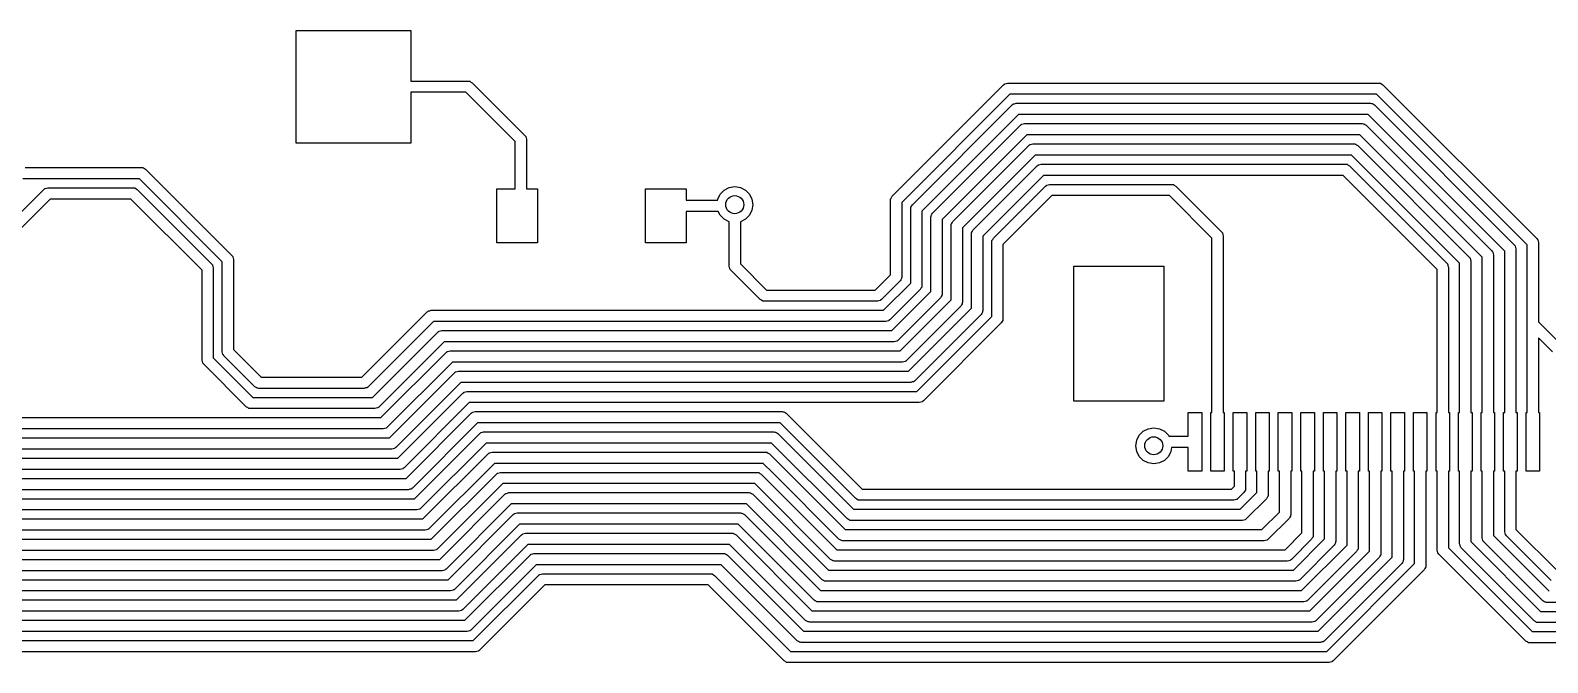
# Model space of a CAD drawing. Extents: x -27 to 355, y -108 to 35.
# Drawn here: x 253.46 to 287.14, y -67.9 to -53.87 of the extents above; entities that cross this region are included whole.
import ezdxf

# ---------------------------------------------------------------- set-up
doc = ezdxf.new("R2010")
doc.units = 0
doc.layers.add('BLACK', color=7, linetype='CONTINUOUS')

msp = doc.modelspace()

# ---------------------------------------------------------------- linework, layer by layer
at = {"layer": 'BLACK', "linetype": 'CONTINUOUS'}
for p, q in [((259.361, -56.3683), (259.361, -53.8683)), ((259.361, -53.8683), (261.911, -53.8683)), ((261.911, -53.8683), (261.911, -54.9933)), ((261.911, -54.9933), (263.183, -54.9933)), ((263.183, -54.9933), (263.205, -54.9965)), ((263.205, -54.9965), (263.209, -54.9962)), ((263.209, -54.9962), (263.212, -54.9975)), ((263.212, -54.9975), (263.218, -54.9984)), ((263.218, -54.9984), (263.244, -55.0151)), ((263.244, -55.0151), (263.271, -55.0299)), ((263.271, -55.0299), (264.438, -56.1974)), ((272.591, -57.5501), (275.067, -55.0739)), ((275.067, -55.0739), (275.085, -55.0605)), ((275.085, -55.0605), (275.088, -55.0571)), ((275.088, -55.0571), (275.091, -55.0563)), ((275.091, -55.0563), (275.096, -55.0524)), ((275.096, -55.0524), (275.126, -55.0459)), ((275.126, -55.0459), (275.156, -55.0372)), ((275.156, -55.0372), (283.398, -55.0372)), ((283.398, -55.0372), (283.42, -55.0404)), ((283.42, -55.0404), (283.425, -55.0401)), ((283.425, -55.0401), (283.427, -55.0415)), ((283.427, -55.0415), (283.433, -55.0424)), ((283.433, -55.0424), (283.459, -55.0591)), ((283.459, -55.0591), (283.486, -55.0739)), ((283.486, -55.0739), (286.902, -58.4899)), ((263.131, -55.2433), (261.911, -55.2433)), ((261.911, -55.2433), (261.911, -56.3683)), ((264.225, -56.3376), (263.131, -55.2433)), ((275.207, -55.2872), (272.804, -57.6903)), ((273.041, -57.7363), (275.253, -55.5234)), ((283.346, -55.2872), (275.207, -55.2872)), ((275.253, -55.5234), (275.271, -55.5101)), ((275.271, -55.5101), (275.274, -55.5066)), ((275.274, -55.5066), (275.277, -55.5058)), ((275.277, -55.5058), (275.282, -55.5019)), ((275.282, -55.5019), (275.312, -55.4954)), ((275.312, -55.4954), (275.342, -55.4868)), ((275.342, -55.4868), (283.212, -55.4868)), ((283.212, -55.4868), (283.234, -55.49)), ((283.234, -55.49), (283.238, -55.4896)), ((283.238, -55.4896), (283.241, -55.491)), ((283.241, -55.491), (283.247, -55.4919)), ((283.247, -55.4919), (283.273, -55.5086)), ((283.273, -55.5086), (283.3, -55.5234)), ((283.3, -55.5234), (286.402, -58.6256)), ((286.689, -58.63), (283.346, -55.2872)), ((275.394, -55.7368), (273.254, -57.8765)), ((283.16, -55.7368), (275.394, -55.7368)), ((286.189, -58.7658), (283.16, -55.7368)), ((264.438, -56.1974), (264.452, -56.2152)), ((264.452, -56.2152), (264.455, -56.2183)), ((264.455, -56.2183), (264.456, -56.221)), ((264.456, -56.221), (264.46, -56.2262)), ((264.46, -56.2262), (264.466, -56.2563)), ((273.49, -57.9225), (275.44, -55.9729)), ((275.58, -56.1863), (273.703, -58.0627)), ((275.44, -55.9729), (275.458, -55.9596)), ((275.458, -55.9596), (275.461, -55.9561)), ((275.461, -55.9561), (275.463, -55.9553)), ((275.463, -55.9553), (275.468, -55.9514)), ((275.468, -55.9514), (275.499, -55.9449)), ((275.499, -55.9449), (275.528, -55.9363)), ((275.528, -55.9363), (283.025, -55.9363)), ((282.974, -56.1863), (275.58, -56.1863)), ((285.689, -58.9015), (282.974, -56.1863)), ((283.025, -55.9363), (283.048, -55.9395)), ((283.048, -55.9395), (283.052, -55.9391)), ((283.052, -55.9391), (283.055, -55.9405)), ((283.055, -55.9405), (283.061, -55.9414)), ((283.061, -55.9414), (283.087, -55.9581)), ((283.087, -55.9581), (283.114, -55.9729)), ((283.114, -55.9729), (285.902, -58.7613)), ((261.911, -56.3683), (259.361, -56.3683)), ((264.225, -57.3858), (264.225, -56.3376)), ((264.466, -56.2563), (264.475, -56.2858)), ((264.475, -56.2858), (264.475, -57.3858)), ((273.94, -58.1087), (275.626, -56.4224)), ((275.626, -56.4224), (275.644, -56.4091)), ((275.644, -56.4091), (275.647, -56.4056)), ((275.647, -56.4056), (275.649, -56.4048)), ((275.649, -56.4048), (275.655, -56.4009)), ((275.655, -56.4009), (275.685, -56.3945)), ((275.685, -56.3945), (275.714, -56.3858)), ((275.714, -56.3858), (282.839, -56.3858)), ((282.839, -56.3858), (282.861, -56.389)), ((282.861, -56.389), (282.866, -56.3887)), ((282.866, -56.3887), (282.868, -56.39)), ((282.868, -56.39), (282.875, -56.3909)), ((282.875, -56.3909), (282.901, -56.4076)), ((282.901, -56.4076), (282.928, -56.4224)), ((282.928, -56.4224), (285.402, -58.897)), ((253.352, -56.9108), (255.936, -56.9108)), ((255.936, -56.9108), (255.958, -56.914)), ((255.958, -56.914), (255.962, -56.9137)), ((255.962, -56.9137), (255.965, -56.915)), ((275.766, -56.6358), (274.153, -58.2489)), ((274.389, -58.2949), (275.812, -56.8719)), ((282.788, -56.6358), (275.766, -56.6358)), ((275.812, -56.8719), (275.83, -56.8586)), ((275.83, -56.8586), (275.833, -56.8551)), ((275.833, -56.8551), (275.836, -56.8543)), ((275.836, -56.8543), (275.841, -56.8505)), ((275.841, -56.8505), (275.871, -56.844)), ((275.871, -56.844), (275.9, -56.8353)), ((275.9, -56.8353), (282.653, -56.8353)), ((282.653, -56.8353), (282.675, -56.8385)), ((282.675, -56.8385), (282.68, -56.8382)), ((282.68, -56.8382), (282.682, -56.8395)), ((282.682, -56.8395), (282.689, -56.8405)), ((282.689, -56.8405), (282.714, -56.8572)), ((282.714, -56.8572), (282.741, -56.8719)), ((282.741, -56.8719), (284.902, -59.0327)), ((285.189, -59.0372), (282.788, -56.6358)), ((255.884, -57.1608), (253.3, -57.1608)), ((257.725, -59.0014), (255.884, -57.1608)), ((255.965, -56.915), (255.971, -56.9159)), ((255.971, -56.9159), (255.997, -56.9326)), ((255.997, -56.9326), (256.024, -56.9474)), ((256.024, -56.9474), (257.938, -58.8612)), ((275.952, -57.0853), (274.602, -58.4351)), ((282.601, -57.0853), (275.952, -57.0853)), ((284.689, -59.1729), (282.601, -57.0853)), ((252.062, -59.0974), (253.762, -57.3969)), ((253.762, -57.3969), (253.78, -57.3836)), ((253.78, -57.3836), (253.783, -57.3801)), ((253.783, -57.3801), (253.786, -57.3793)), ((253.786, -57.3793), (253.791, -57.3755)), ((253.791, -57.3755), (253.821, -57.369)), ((253.821, -57.369), (253.85, -57.3603)), ((253.85, -57.3603), (255.75, -57.3603)), ((255.75, -57.3603), (255.772, -57.3635)), ((255.772, -57.3635), (255.776, -57.3632)), ((255.776, -57.3632), (255.779, -57.3645)), ((255.779, -57.3645), (255.785, -57.3655)), ((255.785, -57.3655), (255.811, -57.3822)), ((255.811, -57.3822), (255.838, -57.3969)), ((255.838, -57.3969), (257.488, -59.0474)), ((263.82, -58.5858), (263.82, -57.3858)), ((263.82, -57.3858), (264.225, -57.3858)), ((264.475, -57.3858), (264.72, -57.3858)), ((264.72, -57.3858), (264.72, -58.5858)), ((267.12, -58.5858), (267.12, -57.3858)), ((267.12, -57.3858), (268.02, -57.3858)), ((268.02, -57.3858), (268.02, -57.6358)), ((268.72, -57.6122), (268.776, -57.5007)), ((268.776, -57.5007), (268.865, -57.4122)), ((268.865, -57.4122), (268.976, -57.3554)), ((268.976, -57.3554), (269.1, -57.3358)), ((269.1, -57.3358), (269.224, -57.3554)), ((269.224, -57.3554), (269.335, -57.4122)), ((269.335, -57.4122), (269.424, -57.5007)), ((269.424, -57.5007), (269.48, -57.6122)), ((272.56, -57.603), (272.576, -57.5771)), ((272.576, -57.5771), (272.591, -57.5501)), ((274.839, -58.4811), (275.998, -57.3215)), ((276.138, -57.5348), (275.052, -58.6213)), ((275.998, -57.3215), (276.016, -57.3081)), ((276.016, -57.3081), (276.019, -57.3047)), ((276.019, -57.3047), (276.022, -57.3039)), ((276.022, -57.3039), (276.027, -57.3)), ((276.027, -57.3), (276.057, -57.2935)), ((276.057, -57.2935), (276.087, -57.2848)), ((276.087, -57.2848), (278.8, -57.2848)), ((278.748, -57.5348), (276.138, -57.5348)), ((279.689, -58.4755), (278.748, -57.5348)), ((278.8, -57.2848), (278.822, -57.288)), ((278.822, -57.288), (278.827, -57.2877)), ((278.827, -57.2877), (278.829, -57.2891)), ((278.829, -57.2891), (278.836, -57.29)), ((278.836, -57.29), (278.861, -57.3067)), ((278.861, -57.3067), (278.888, -57.3215)), ((278.888, -57.3215), (279.902, -58.3354)), ((253.902, -57.6103), (252.275, -59.2376)), ((255.698, -57.6103), (253.902, -57.6103)), ((257.275, -59.1876), (255.698, -57.6103)), ((268.02, -57.6358), (268.716, -57.6358)), ((268.733, -57.8858), (268.02, -57.8858)), ((268.02, -57.8858), (268.02, -58.5858)), ((268.716, -57.6358), (268.72, -57.6122)), ((268.776, -57.9709), (268.733, -57.8858)), ((269.48, -57.8594), (269.424, -57.9709)), ((269.48, -57.6122), (269.5, -57.7358)), ((269.5, -57.7358), (269.48, -57.8594)), ((272.554, -57.6385), (272.558, -57.6165)), ((272.554, -59.2889), (272.554, -57.6385)), ((272.557, -57.6119), (272.559, -57.6094)), ((272.558, -57.6165), (272.557, -57.6119)), ((272.559, -57.6094), (272.56, -57.603)), ((272.804, -57.6903), (272.804, -59.3407)), ((273.004, -57.8247), (273.007, -57.8027)), ((273.004, -59.4751), (273.004, -57.8247)), ((273.007, -57.7981), (273.008, -57.7956)), ((273.007, -57.8027), (273.007, -57.7981)), ((273.008, -57.7956), (273.009, -57.7892)), ((273.009, -57.7892), (273.026, -57.7633)), ((273.026, -57.7633), (273.041, -57.7363)), ((273.254, -57.8765), (273.254, -59.5269)), ((273.475, -57.9495), (273.49, -57.9225)), ((268.865, -58.0594), (268.776, -57.9709)), ((268.975, -58.1155), (268.865, -58.0594)), ((268.975, -59.1), (268.975, -58.1155)), ((269.335, -58.0594), (269.225, -58.1155)), ((269.225, -58.1155), (269.225, -59.0482)), ((269.424, -57.9709), (269.335, -58.0594)), ((273.453, -58.0109), (273.457, -57.9889)), ((273.453, -59.6613), (273.453, -58.0109)), ((273.456, -57.9843), (273.458, -57.9818)), ((273.457, -57.9889), (273.456, -57.9843)), ((273.458, -57.9818), (273.459, -57.9754)), ((273.459, -57.9754), (273.475, -57.9495)), ((273.703, -58.0627), (273.703, -59.7131)), ((273.903, -58.1971), (273.906, -58.1751)), ((273.903, -59.8475), (273.903, -58.1971)), ((273.906, -58.1705), (273.907, -58.168)), ((273.906, -58.1751), (273.906, -58.1705)), ((273.907, -58.168), (273.908, -58.1616)), ((273.908, -58.1616), (273.925, -58.1357)), ((273.925, -58.1357), (273.94, -58.1087)), ((274.153, -58.2489), (274.153, -59.8993)), ((264.72, -58.5858), (263.82, -58.5858)), ((268.02, -58.5858), (267.12, -58.5858)), ((274.352, -58.3833), (274.356, -58.3613)), ((274.352, -60.0337), (274.352, -58.3833)), ((274.355, -58.3567), (274.357, -58.3542)), ((274.356, -58.3613), (274.355, -58.3567)), ((274.357, -58.3542), (274.358, -58.3478)), ((274.358, -58.3478), (274.374, -58.3219)), ((274.374, -58.3219), (274.389, -58.2949)), ((274.602, -58.4351), (274.602, -60.0855)), ((274.802, -58.5695), (274.805, -58.5475)), ((274.802, -60.2199), (274.802, -58.5695)), ((274.805, -58.5429), (274.806, -58.5404)), ((274.805, -58.5475), (274.805, -58.5429)), ((274.806, -58.5404), (274.807, -58.534)), ((274.807, -58.534), (274.824, -58.5081)), ((274.824, -58.5081), (274.839, -58.4811)), ((279.689, -62.3483), (279.689, -58.4755)), ((279.902, -58.3354), (279.916, -58.3532)), ((279.916, -58.3532), (279.919, -58.3562)), ((279.919, -58.3562), (279.92, -58.3589)), ((279.92, -58.3589), (279.924, -58.3641)), ((279.924, -58.3641), (279.93, -58.3942)), ((279.93, -58.3942), (279.939, -58.4237)), ((279.939, -58.4237), (279.939, -62.3483)), ((286.902, -58.4899), (286.916, -58.5077)), ((286.916, -58.5077), (286.919, -58.5107)), ((286.919, -58.5107), (286.92, -58.5134)), ((286.92, -58.5134), (286.924, -58.5186)), ((286.924, -58.5186), (286.93, -58.5487)), ((286.93, -58.5487), (286.939, -58.5783)), ((286.939, -58.5783), (286.939, -60.3343)), ((257.938, -58.8612), (257.951, -58.8791)), ((257.951, -58.8791), (257.955, -58.8821)), ((257.955, -58.8821), (257.956, -58.8848)), ((257.956, -58.8848), (257.959, -58.89)), ((257.959, -58.89), (257.966, -58.9201)), ((257.966, -58.9201), (257.975, -58.9496)), ((275.052, -58.6213), (275.052, -60.2716)), ((285.402, -58.897), (285.416, -58.9149)), ((285.416, -58.9149), (285.419, -58.9179)), ((285.419, -58.9179), (285.42, -58.9206)), ((285.42, -58.9206), (285.424, -58.9258)), ((285.424, -58.9258), (285.43, -58.9559)), ((285.689, -62.3483), (285.689, -58.9015)), ((285.902, -58.7613), (285.916, -58.7791)), ((285.916, -58.7791), (285.919, -58.7822)), ((285.919, -58.7822), (285.92, -58.7849)), ((285.92, -58.7849), (285.924, -58.7901)), ((285.924, -58.7901), (285.93, -58.8202)), ((285.93, -58.8202), (285.939, -58.8497)), ((285.939, -58.8497), (285.939, -62.3483)), ((286.189, -62.3483), (286.189, -58.7658)), ((286.402, -58.6256), (286.416, -58.6434)), ((286.416, -58.6434), (286.419, -58.6465)), ((286.419, -58.6465), (286.42, -58.6492)), ((286.42, -58.6492), (286.424, -58.6543)), ((286.424, -58.6543), (286.43, -58.6844)), ((286.43, -58.6844), (286.439, -58.714)), ((286.439, -58.714), (286.439, -62.3483)), ((286.689, -62.3483), (286.689, -58.63)), ((257.275, -61.1858), (257.275, -59.1876)), ((257.488, -59.0474), (257.502, -59.0652)), ((257.502, -59.0652), (257.505, -59.0683)), ((257.505, -59.0683), (257.506, -59.071)), ((257.506, -59.071), (257.51, -59.0762)), ((257.51, -59.0762), (257.516, -59.1063)), ((257.516, -59.1063), (257.525, -59.1358)), ((257.525, -59.1358), (257.525, -61.134)), ((257.725, -60.9996), (257.725, -59.0014)), ((257.975, -58.9496), (257.975, -60.9478)), ((268.984, -59.1295), (268.975, -59.1)), ((268.99, -59.1596), (268.984, -59.1295)), ((268.994, -59.1648), (268.99, -59.1596)), ((268.995, -59.1675), (268.994, -59.1648)), ((268.998, -59.1706), (268.995, -59.1675)), ((269.012, -59.1884), (268.998, -59.1706)), ((269.666, -59.8432), (269.012, -59.1884)), ((269.225, -59.0482), (269.807, -59.6298)), ((276.624, -62.0983), (276.624, -59.0983)), ((276.624, -59.0983), (278.624, -59.0983)), ((278.624, -59.0983), (278.624, -62.0983)), ((284.689, -62.3483), (284.689, -59.1729)), ((284.902, -59.0327), (284.916, -59.0506)), ((284.916, -59.0506), (284.919, -59.0536)), ((284.919, -59.0536), (284.92, -59.0563)), ((284.92, -59.0563), (284.924, -59.0615)), ((284.924, -59.0615), (284.93, -59.0916)), ((284.93, -59.0916), (284.939, -59.1211)), ((284.939, -59.1211), (284.939, -62.3483)), ((285.189, -62.3483), (285.189, -59.0372)), ((285.43, -58.9559), (285.439, -58.9854)), ((285.439, -58.9854), (285.439, -62.3483)), ((272.213, -59.6298), (272.554, -59.2889)), ((272.768, -59.429), (272.354, -59.8432)), ((272.4, -60.0794), (273.004, -59.4751)), ((272.783, -59.402), (272.768, -59.429)), ((272.799, -59.3762), (272.783, -59.402)), ((272.8, -59.3698), (272.799, -59.3762)), ((272.802, -59.3673), (272.8, -59.3698)), ((272.804, -59.3407), (272.801, -59.3627)), ((272.801, -59.3627), (272.802, -59.3673)), ((273.232, -59.5882), (273.217, -59.6152)), ((273.249, -59.5624), (273.232, -59.5882)), ((273.25, -59.556), (273.249, -59.5624)), ((273.251, -59.5535), (273.25, -59.556)), ((273.254, -59.5269), (273.251, -59.5489)), ((273.251, -59.5489), (273.251, -59.5535)), ((269.693, -59.858), (269.666, -59.8432)), ((269.719, -59.8747), (269.693, -59.858)), ((269.726, -59.8756), (269.719, -59.8747)), ((269.728, -59.877), (269.726, -59.8756)), ((269.733, -59.8767), (269.728, -59.877)), ((269.755, -59.8798), (269.733, -59.8767)), ((272.265, -59.8798), (269.755, -59.8798)), ((269.807, -59.6298), (272.213, -59.6298)), ((272.295, -59.8712), (272.265, -59.8798)), ((272.325, -59.8647), (272.295, -59.8712)), ((272.33, -59.8608), (272.325, -59.8647)), ((272.333, -59.86), (272.33, -59.8608)), ((272.336, -59.8566), (272.333, -59.86)), ((272.354, -59.8432), (272.336, -59.8566)), ((273.217, -59.6152), (272.54, -60.2928)), ((272.586, -60.5289), (273.453, -59.6613)), ((273.667, -59.8014), (272.726, -60.7423)), ((272.772, -60.9784), (273.903, -59.8475)), ((273.682, -59.7744), (273.667, -59.8014)), ((273.698, -59.7486), (273.682, -59.7744)), ((273.699, -59.7422), (273.698, -59.7486)), ((273.701, -59.7397), (273.699, -59.7422)), ((273.703, -59.7131), (273.7, -59.7351)), ((273.7, -59.7351), (273.701, -59.7397)), ((274.148, -59.9348), (274.131, -59.9606)), ((274.149, -59.9284), (274.148, -59.9348)), ((274.15, -59.9259), (274.149, -59.9284)), ((274.153, -59.8993), (274.15, -59.9213)), ((274.15, -59.9213), (274.15, -59.9259)), ((260.825, -61.5618), (262.271, -60.116)), ((262.271, -60.116), (262.289, -60.1027)), ((262.289, -60.1027), (262.292, -60.0992)), ((262.292, -60.0992), (262.294, -60.0984)), ((262.294, -60.0984), (262.3, -60.0945)), ((262.3, -60.0945), (262.33, -60.088)), ((262.33, -60.088), (262.359, -60.0794)), ((262.359, -60.0794), (272.4, -60.0794)), ((274.116, -59.9876), (272.912, -61.1918)), ((272.958, -61.4279), (274.352, -60.0337)), ((274.566, -60.1738), (273.098, -61.6413)), ((273.144, -61.8774), (274.802, -60.2199)), ((274.131, -59.9606), (274.116, -59.9876)), ((274.581, -60.1468), (274.566, -60.1738)), ((274.597, -60.121), (274.581, -60.1468)), ((274.598, -60.1146), (274.597, -60.121)), ((274.6, -60.1121), (274.598, -60.1146)), ((274.602, -60.0855), (274.599, -60.1075)), ((274.599, -60.1075), (274.6, -60.1121)), ((275.052, -60.2716), (275.049, -60.2937)), ((262.411, -60.3294), (260.965, -61.7751)), ((261.061, -62.0113), (262.507, -60.5655)), ((272.451, -60.3294), (262.411, -60.3294)), ((262.507, -60.5655), (262.525, -60.5522)), ((262.525, -60.5522), (262.528, -60.5487)), ((262.528, -60.5487), (262.53, -60.5479)), ((262.53, -60.5479), (262.536, -60.544)), ((262.536, -60.544), (262.566, -60.5376)), ((262.566, -60.5376), (262.595, -60.5289)), ((262.595, -60.5289), (272.586, -60.5289)), ((272.481, -60.3207), (272.451, -60.3294)), ((272.511, -60.3142), (272.481, -60.3207)), ((272.516, -60.3103), (272.511, -60.3142)), ((272.519, -60.3096), (272.516, -60.3103)), ((272.522, -60.3061), (272.519, -60.3096)), ((272.54, -60.2928), (272.522, -60.3061)), ((275.015, -60.36), (273.285, -62.0908)), ((275.03, -60.333), (275.015, -60.36)), ((275.047, -60.3072), (275.03, -60.333)), ((275.048, -60.3008), (275.047, -60.3072)), ((275.049, -60.2983), (275.048, -60.3008)), ((275.049, -60.2937), (275.049, -60.2983)), ((286.939, -60.3343), (287.438, -60.8336)), ((257.975, -60.9478), (258.588, -61.5618)), ((262.647, -60.7789), (261.201, -62.2247)), ((272.638, -60.7789), (262.647, -60.7789)), ((272.667, -60.7702), (272.638, -60.7789)), ((272.697, -60.7637), (272.667, -60.7702)), ((272.702, -60.7599), (272.697, -60.7637)), ((272.705, -60.7591), (272.702, -60.7599)), ((272.708, -60.7556), (272.705, -60.7591)), ((272.726, -60.7423), (272.708, -60.7556)), ((287.249, -60.9979), (286.939, -60.6879)), ((286.939, -60.6879), (286.939, -62.3483)), ((257.284, -61.2153), (257.275, -61.1858)), ((257.29, -61.2454), (257.284, -61.2153)), ((257.294, -61.2506), (257.29, -61.2454)), ((257.295, -61.2533), (257.294, -61.2506)), ((257.298, -61.2564), (257.295, -61.2533)), ((257.312, -61.2742), (257.298, -61.2564)), ((258.262, -62.2247), (257.312, -61.2742)), ((257.525, -61.134), (258.402, -62.0113)), ((257.733, -61.0292), (257.725, -60.9996)), ((257.74, -61.0592), (257.733, -61.0292)), ((257.744, -61.0644), (257.74, -61.0592)), ((257.744, -61.0671), (257.744, -61.0644)), ((257.748, -61.0702), (257.744, -61.0671)), ((257.761, -61.088), (257.748, -61.0702)), ((258.448, -61.7751), (257.761, -61.088)), ((261.247, -62.4608), (262.693, -61.015)), ((262.833, -61.2284), (261.387, -62.6742)), ((262.693, -61.015), (262.711, -61.0017)), ((262.711, -61.0017), (262.714, -60.9982)), ((262.714, -60.9982), (262.717, -60.9974)), ((262.717, -60.9974), (262.722, -60.9936)), ((262.722, -60.9936), (262.752, -60.9871)), ((262.752, -60.9871), (262.781, -60.9784)), ((262.781, -60.9784), (272.772, -60.9784)), ((272.824, -61.2284), (262.833, -61.2284)), ((272.853, -61.2197), (272.824, -61.2284)), ((272.883, -61.2133), (272.853, -61.2197)), ((272.889, -61.2094), (272.883, -61.2133)), ((272.891, -61.2086), (272.889, -61.2094)), ((272.894, -61.2051), (272.891, -61.2086)), ((272.912, -61.1918), (272.894, -61.2051)), ((258.588, -61.5618), (260.825, -61.5618)), ((261.433, -62.9103), (262.879, -61.4645)), ((262.879, -61.4645), (262.897, -61.4512)), ((262.897, -61.4512), (262.9, -61.4477)), ((262.9, -61.4477), (262.903, -61.4469)), ((262.903, -61.4469), (262.908, -61.4431)), ((262.908, -61.4431), (262.938, -61.4366)), ((262.938, -61.4366), (262.968, -61.4279)), ((262.968, -61.4279), (272.958, -61.4279)), ((258.475, -61.7899), (258.448, -61.7751)), ((258.501, -61.8066), (258.475, -61.7899)), ((258.508, -61.8075), (258.501, -61.8066)), ((258.51, -61.8089), (258.508, -61.8075)), ((258.515, -61.8086), (258.51, -61.8089)), ((258.537, -61.8118), (258.515, -61.8086)), ((260.877, -61.8118), (258.537, -61.8118)), ((260.906, -61.8031), (260.877, -61.8118)), ((260.937, -61.7966), (260.906, -61.8031)), ((260.942, -61.7927), (260.937, -61.7966)), ((260.944, -61.7919), (260.942, -61.7927)), ((260.947, -61.7885), (260.944, -61.7919)), ((260.965, -61.7751), (260.947, -61.7885)), ((263.019, -61.6779), (261.574, -63.1237)), ((261.62, -63.3598), (263.065, -61.9141)), ((273.01, -61.6779), (263.019, -61.6779)), ((263.065, -61.9141), (263.083, -61.9007)), ((263.083, -61.9007), (263.086, -61.8973)), ((263.086, -61.8973), (263.089, -61.8965)), ((263.089, -61.8965), (263.094, -61.8926)), ((263.094, -61.8926), (263.124, -61.8861)), ((263.124, -61.8861), (263.154, -61.8774)), ((263.154, -61.8774), (273.144, -61.8774)), ((273.04, -61.6693), (273.01, -61.6779)), ((273.07, -61.6628), (273.04, -61.6693)), ((273.075, -61.6589), (273.07, -61.6628)), ((273.078, -61.6581), (273.075, -61.6589)), ((273.081, -61.6546), (273.078, -61.6581)), ((273.098, -61.6413), (273.081, -61.6546)), ((258.289, -62.2394), (258.262, -62.2247)), ((258.315, -62.2561), (258.289, -62.2394)), ((258.321, -62.2571), (258.315, -62.2561)), ((258.324, -62.2584), (258.321, -62.2571)), ((258.328, -62.2581), (258.324, -62.2584)), ((258.35, -62.2613), (258.328, -62.2581)), ((261.113, -62.2613), (258.35, -62.2613)), ((258.402, -62.0113), (261.061, -62.0113)), ((261.142, -62.2526), (261.113, -62.2613)), ((261.172, -62.2461), (261.142, -62.2526)), ((261.178, -62.2423), (261.172, -62.2461)), ((261.18, -62.2415), (261.178, -62.2423)), ((261.183, -62.238), (261.18, -62.2415)), ((261.201, -62.2247), (261.183, -62.238)), ((263.206, -62.1274), (261.76, -63.5732)), ((273.196, -62.1274), (263.206, -62.1274)), ((273.226, -62.1188), (273.196, -62.1274)), ((273.256, -62.1123), (273.226, -62.1188)), ((273.261, -62.1084), (273.256, -62.1123)), ((273.264, -62.1076), (273.261, -62.1084)), ((273.267, -62.1042), (273.264, -62.1076)), ((273.285, -62.0908), (273.267, -62.1042)), ((278.624, -62.0983), (276.624, -62.0983)), ((249.066, -62.4608), (261.247, -62.4608)), ((261.806, -63.8094), (263.252, -62.3636)), ((263.392, -62.577), (261.946, -64.0227)), ((263.252, -62.3636), (263.269, -62.3503)), ((263.269, -62.3503), (263.272, -62.3468)), ((263.272, -62.3468), (263.275, -62.346)), ((263.275, -62.346), (263.28, -62.3421)), ((263.28, -62.3421), (263.31, -62.3356)), ((263.31, -62.3356), (263.34, -62.327)), ((263.34, -62.327), (270.155, -62.327)), ((270.104, -62.577), (263.392, -62.577)), ((271.784, -64.2577), (270.104, -62.577)), ((270.155, -62.327), (270.177, -62.3302)), ((270.177, -62.3302), (270.182, -62.3298)), ((270.182, -62.3298), (270.184, -62.3312)), ((270.184, -62.3312), (270.191, -62.3321)), ((270.191, -62.3321), (270.217, -62.3488)), ((270.217, -62.3488), (270.244, -62.3636)), ((270.244, -62.3636), (271.925, -64.0443)), ((279.164, -62.8733), (279.164, -62.3483)), ((279.164, -62.3483), (279.464, -62.3483)), ((279.464, -62.3483), (279.464, -63.6483)), ((279.664, -63.6483), (279.664, -62.3483)), ((279.664, -62.3483), (279.689, -62.3483)), ((279.939, -62.3483), (279.964, -62.3483)), ((279.964, -62.3483), (279.964, -63.6483)), ((280.164, -63.6483), (280.164, -62.3483)), ((280.164, -62.3483), (280.464, -62.3483)), ((280.464, -62.3483), (280.464, -63.6483)), ((280.664, -63.6483), (280.664, -62.3483)), ((280.664, -62.3483), (280.964, -62.3483)), ((280.964, -62.3483), (280.964, -63.6483)), ((281.164, -63.6483), (281.164, -62.3483)), ((281.164, -62.3483), (281.464, -62.3483)), ((281.464, -62.3483), (281.464, -63.6483)), ((281.664, -63.6483), (281.664, -62.3483)), ((281.664, -62.3483), (281.964, -62.3483)), ((281.964, -62.3483), (281.964, -63.6483)), ((282.164, -63.6483), (282.164, -62.3483)), ((282.164, -62.3483), (282.464, -62.3483)), ((282.464, -62.3483), (282.464, -63.6483)), ((282.664, -63.6483), (282.664, -62.3483)), ((282.664, -62.3483), (282.964, -62.3483)), ((282.964, -62.3483), (282.964, -63.6483)), ((283.164, -63.6483), (283.164, -62.3483)), ((283.164, -62.3483), (283.464, -62.3483)), ((283.464, -62.3483), (283.464, -63.6483)), ((283.664, -63.6483), (283.664, -62.3483)), ((283.664, -62.3483), (283.964, -62.3483)), ((283.964, -62.3483), (283.964, -63.6483)), ((284.164, -63.6483), (284.164, -62.3483)), ((284.164, -62.3483), (284.464, -62.3483)), ((284.464, -62.3483), (284.464, -63.6483)), ((284.664, -63.6483), (284.664, -62.3483)), ((284.664, -62.3483), (284.689, -62.3483)), ((284.939, -62.3483), (284.964, -62.3483)), ((284.964, -62.3483), (284.964, -63.6483)), ((285.164, -63.6483), (285.164, -62.3483)), ((285.164, -62.3483), (285.189, -62.3483)), ((285.439, -62.3483), (285.464, -62.3483)), ((285.464, -62.3483), (285.464, -63.6483)), ((285.664, -63.6483), (285.664, -62.3483)), ((285.664, -62.3483), (285.689, -62.3483)), ((285.939, -62.3483), (285.964, -62.3483)), ((285.964, -62.3483), (285.964, -63.6483)), ((286.164, -63.6483), (286.164, -62.3483)), ((286.164, -62.3483), (286.189, -62.3483)), ((286.439, -62.3483), (286.464, -62.3483)), ((286.464, -62.3483), (286.464, -63.6483)), ((286.664, -63.6483), (286.664, -62.3483)), ((286.664, -62.3483), (286.689, -62.3483)), ((286.939, -62.3483), (286.964, -62.3483)), ((286.964, -62.3483), (286.964, -63.6483)), ((248.88, -62.9103), (261.433, -62.9103)), ((261.299, -62.7108), (249.014, -62.7108)), ((261.329, -62.7021), (261.299, -62.7108)), ((261.359, -62.6957), (261.329, -62.7021)), ((261.364, -62.6918), (261.359, -62.6957)), ((261.367, -62.691), (261.364, -62.6918)), ((261.37, -62.6875), (261.367, -62.691)), ((261.387, -62.6742), (261.37, -62.6875)), ((261.992, -64.2589), (263.438, -62.8131)), ((263.438, -62.8131), (263.456, -62.7998)), ((263.456, -62.7998), (263.459, -62.7963)), ((263.459, -62.7963), (263.461, -62.7955)), ((263.461, -62.7955), (263.467, -62.7916)), ((263.467, -62.7916), (263.497, -62.7852)), ((263.497, -62.7852), (263.526, -62.7765)), ((263.526, -62.7765), (269.969, -62.7765)), ((269.969, -62.7765), (269.991, -62.7797)), ((269.991, -62.7797), (269.996, -62.7794)), ((269.996, -62.7794), (269.998, -62.7807)), ((269.998, -62.7807), (270.005, -62.7816)), ((270.005, -62.7816), (270.031, -62.7983)), ((270.031, -62.7983), (270.058, -62.8131)), ((270.058, -62.8131), (271.738, -64.4939)), ((278, -63.0858), (278.02, -62.9622)), ((278.02, -62.9622), (278.076, -62.8507)), ((278.076, -62.8507), (278.165, -62.7622)), ((278.165, -62.7622), (278.276, -62.7054)), ((278.276, -62.7054), (278.4, -62.6858)), ((278.4, -62.6858), (278.524, -62.7054)), ((278.524, -62.7054), (278.635, -62.7622)), ((278.635, -62.7622), (278.724, -62.8507)), ((278.724, -62.8507), (278.735, -62.8733)), ((278.735, -62.8733), (279.164, -62.8733)), ((261.485, -63.1603), (248.828, -63.1603)), ((261.515, -63.1517), (261.485, -63.1603)), ((261.545, -63.1452), (261.515, -63.1517)), ((261.55, -63.1413), (261.545, -63.1452)), ((261.553, -63.1405), (261.55, -63.1413)), ((261.556, -63.137), (261.553, -63.1405)), ((261.574, -63.1237), (261.556, -63.137)), ((263.578, -63.0265), (262.132, -64.4723)), ((262.178, -64.7084), (263.624, -63.2626)), ((269.917, -63.0265), (263.578, -63.0265)), ((263.624, -63.2626), (263.642, -63.2493)), ((263.642, -63.2493), (263.645, -63.2458)), ((263.645, -63.2458), (263.648, -63.245)), ((263.648, -63.245), (263.653, -63.2412)), ((263.653, -63.2412), (263.683, -63.2347)), ((263.683, -63.2347), (263.712, -63.226)), ((263.712, -63.226), (264.085, -63.226)), ((264.085, -63.226), (269.783, -63.226)), ((269.783, -63.226), (269.805, -63.2292)), ((269.805, -63.2292), (269.81, -63.2289)), ((269.81, -63.2289), (269.812, -63.2302)), ((269.812, -63.2302), (269.818, -63.2312)), ((269.818, -63.2312), (269.844, -63.2479)), ((269.844, -63.2479), (269.871, -63.2626)), ((269.871, -63.2626), (270.12, -63.5116)), ((271.598, -64.7073), (269.917, -63.0265)), ((278.02, -63.2094), (278, -63.0858)), ((278.076, -63.3209), (278.02, -63.2094)), ((278.78, -63.2094), (278.724, -63.3209)), ((278.794, -63.1233), (278.78, -63.2094)), ((279.164, -63.1233), (278.794, -63.1233)), ((279.164, -63.6483), (279.164, -63.1233)), ((261.671, -63.6098), (248.642, -63.6098)), ((248.694, -63.3598), (261.62, -63.3598)), ((261.701, -63.6012), (261.671, -63.6098)), ((261.731, -63.5947), (261.701, -63.6012)), ((261.736, -63.5908), (261.731, -63.5947)), ((261.739, -63.59), (261.736, -63.5908)), ((261.742, -63.5865), (261.739, -63.59)), ((261.76, -63.5732), (261.742, -63.5865)), ((263.764, -63.476), (262.318, -64.9218)), ((264.085, -63.476), (263.764, -63.476)), ((269.731, -63.476), (264.085, -63.476)), ((269.944, -63.6884), (269.731, -63.476)), ((270.12, -63.5116), (270.12, -63.5116)), ((270.12, -63.5116), (271.552, -64.9434)), ((278.165, -63.4094), (278.076, -63.3209)), ((278.276, -63.4662), (278.165, -63.4094)), ((278.4, -63.4858), (278.276, -63.4662)), ((278.524, -63.4662), (278.4, -63.4858)), ((278.635, -63.4094), (278.524, -63.4662)), ((278.724, -63.3209), (278.635, -63.4094)), ((279.464, -63.6483), (279.164, -63.6483)), ((279.964, -63.6483), (279.664, -63.6483)), ((280.189, -63.6483), (280.164, -63.6483)), ((280.189, -63.983), (280.189, -63.6483)), ((280.464, -63.6483), (280.439, -63.6483)), ((280.439, -63.6483), (280.439, -64.0348)), ((280.689, -63.6483), (280.664, -63.6483)), ((280.689, -64.1188), (280.689, -63.6483)), ((280.964, -63.6483), (280.939, -63.6483)), ((280.939, -63.6483), (280.939, -64.1705)), ((281.189, -63.6483), (281.164, -63.6483)), ((281.189, -64.5558), (281.189, -63.6483)), ((281.464, -63.6483), (281.439, -63.6483)), ((281.439, -63.6483), (281.439, -64.6076)), ((281.689, -63.6483), (281.664, -63.6483)), ((281.689, -65.0165), (281.689, -63.6483)), ((281.964, -63.6483), (281.939, -63.6483)), ((281.939, -63.6483), (281.939, -65.0683)), ((282.189, -63.6483), (282.164, -63.6483)), ((282.189, -65.1523), (282.189, -63.6483)), ((282.464, -63.6483), (282.439, -63.6483)), ((282.439, -63.6483), (282.439, -65.204)), ((282.689, -63.6483), (282.664, -63.6483)), ((282.689, -65.288), (282.689, -63.6483)), ((282.964, -63.6483), (282.939, -63.6483)), ((282.939, -63.6483), (282.939, -65.3397)), ((283.189, -63.6483), (283.164, -63.6483)), ((283.189, -65.4237), (283.189, -63.6483)), ((283.464, -63.6483), (283.439, -63.6483)), ((283.439, -63.6483), (283.439, -65.4755)), ((283.689, -63.6483), (283.664, -63.6483)), ((283.689, -65.5594), (283.689, -63.6483)), ((283.964, -63.6483), (283.939, -63.6483)), ((283.939, -63.6483), (283.939, -65.6112)), ((284.189, -63.6483), (284.164, -63.6483)), ((284.189, -65.6951), (284.189, -63.6483)), ((284.464, -63.6483), (284.439, -63.6483)), ((284.439, -63.6483), (284.439, -65.7469)), ((284.689, -63.6483), (284.664, -63.6483)), ((284.689, -65.3997), (284.689, -63.6483)), ((284.964, -63.6483), (284.939, -63.6483)), ((284.939, -63.6483), (284.939, -65.3479)), ((285.189, -63.6483), (285.164, -63.6483)), ((285.189, -65.264), (285.189, -63.6483)), ((285.464, -63.6483), (285.439, -63.6483)), ((285.439, -63.6483), (285.439, -65.2122)), ((285.689, -63.6483), (285.664, -63.6483)), ((285.689, -65.1283), (285.689, -63.6483)), ((285.964, -63.6483), (285.939, -63.6483)), ((285.939, -63.6483), (285.939, -65.0765)), ((286.189, -63.6483), (286.164, -63.6483)), ((286.189, -64.9925), (286.189, -63.6483)), ((286.464, -63.6483), (286.439, -63.6483)), ((286.439, -63.6483), (286.439, -64.9408)), ((286.964, -63.6483), (286.664, -63.6483)), ((248.507, -63.8094), (261.806, -63.8094)), ((262.364, -65.1579), (263.81, -63.7121)), ((263.95, -63.9255), (262.505, -65.3713)), ((263.81, -63.7121), (263.828, -63.6988)), ((263.828, -63.6988), (263.831, -63.6953)), ((263.831, -63.6953), (263.834, -63.6945)), ((263.834, -63.6945), (263.839, -63.6907)), ((263.839, -63.6907), (263.869, -63.6842)), ((263.869, -63.6842), (263.899, -63.6755)), ((263.899, -63.6755), (269.597, -63.6755)), ((269.545, -63.9255), (263.95, -63.9255)), ((271.226, -65.6063), (269.545, -63.9255)), ((269.597, -63.6755), (269.619, -63.6787)), ((269.619, -63.6787), (269.623, -63.6784)), ((269.623, -63.6784), (269.626, -63.6797)), ((269.626, -63.6797), (269.632, -63.6807)), ((269.632, -63.6807), (269.658, -63.6974)), ((269.658, -63.6974), (269.685, -63.7121)), ((269.685, -63.7121), (271.366, -65.3929)), ((271.412, -65.1568), (269.944, -63.6884)), ((269.944, -63.6884), (269.944, -63.6884)), ((280.128, -64.0443), (280.189, -63.983)), ((248.321, -64.2589), (261.992, -64.2589)), ((261.858, -64.0594), (248.456, -64.0594)), ((261.887, -64.0507), (261.858, -64.0594)), ((261.917, -64.0442), (261.887, -64.0507)), ((261.922, -64.0403), (261.917, -64.0442)), ((261.925, -64.0395), (261.922, -64.0403)), ((261.928, -64.0361), (261.925, -64.0395)), ((261.946, -64.0227), (261.928, -64.0361)), ((262.551, -65.6074), (263.996, -64.1617)), ((263.996, -64.1617), (264.014, -64.1483)), ((264.014, -64.1483), (264.017, -64.1449)), ((264.017, -64.1449), (264.02, -64.1441)), ((264.02, -64.1441), (264.025, -64.1402)), ((264.025, -64.1402), (264.055, -64.1337)), ((264.055, -64.1337), (264.085, -64.125)), ((264.085, -64.125), (269.411, -64.125)), ((269.411, -64.125), (269.433, -64.1282)), ((269.433, -64.1282), (269.437, -64.1279)), ((269.437, -64.1279), (269.44, -64.1293)), ((269.44, -64.1293), (269.446, -64.1302)), ((269.446, -64.1302), (269.472, -64.1469)), ((269.472, -64.1469), (269.499, -64.1617)), ((269.499, -64.1617), (271.18, -65.8424)), ((271.811, -64.2725), (271.784, -64.2577)), ((271.837, -64.2892), (271.811, -64.2725)), ((271.844, -64.2901), (271.837, -64.2892)), ((271.846, -64.2915), (271.844, -64.2901)), ((271.851, -64.2912), (271.846, -64.2915)), ((271.873, -64.2943), (271.851, -64.2912)), ((280.179, -64.2943), (271.873, -64.2943)), ((271.925, -64.0443), (280.128, -64.0443)), ((280.209, -64.2857), (280.179, -64.2943)), ((280.239, -64.2792), (280.209, -64.2857)), ((280.244, -64.2753), (280.239, -64.2792)), ((280.247, -64.2745), (280.244, -64.2753)), ((280.25, -64.2711), (280.247, -64.2745)), ((280.268, -64.2577), (280.25, -64.2711)), ((280.402, -64.1232), (280.268, -64.2577)), ((280.314, -64.4939), (280.689, -64.1188)), ((280.417, -64.0962), (280.402, -64.1232)), ((280.434, -64.0703), (280.417, -64.0962)), ((280.435, -64.0639), (280.434, -64.0703)), ((280.436, -64.0615), (280.435, -64.0639)), ((280.439, -64.0348), (280.436, -64.0569)), ((280.436, -64.0569), (280.436, -64.0615)), ((280.902, -64.2589), (280.454, -64.7073)), ((280.917, -64.2319), (280.902, -64.2589)), ((280.934, -64.206), (280.917, -64.2319)), ((280.935, -64.1996), (280.934, -64.206)), ((280.936, -64.1972), (280.935, -64.1996)), ((280.939, -64.1705), (280.936, -64.1926)), ((280.936, -64.1926), (280.936, -64.1972)), ((262.044, -64.5089), (248.269, -64.5089)), ((262.073, -64.5002), (262.044, -64.5089)), ((262.103, -64.4937), (262.073, -64.5002)), ((262.109, -64.4899), (262.103, -64.4937)), ((262.111, -64.4891), (262.109, -64.4899)), ((262.114, -64.4856), (262.111, -64.4891)), ((262.132, -64.4723), (262.114, -64.4856)), ((264.137, -64.375), (262.691, -65.8208)), ((262.737, -66.057), (264.183, -64.6112)), ((269.359, -64.375), (264.137, -64.375)), ((264.183, -64.6112), (264.2, -64.5979)), ((264.2, -64.5979), (264.203, -64.5944)), ((264.203, -64.5944), (264.206, -64.5936)), ((264.206, -64.5936), (264.211, -64.5897)), ((264.211, -64.5897), (264.241, -64.5832)), ((264.241, -64.5832), (264.271, -64.5746)), ((264.271, -64.5746), (269.224, -64.5746)), ((269.224, -64.5746), (269.246, -64.5778)), ((269.246, -64.5778), (269.251, -64.5774)), ((269.251, -64.5774), (269.253, -64.5788)), ((269.253, -64.5788), (269.26, -64.5797)), ((269.26, -64.5797), (269.286, -64.5964)), ((269.286, -64.5964), (269.313, -64.6112)), ((269.313, -64.6112), (271, -66.298)), ((271.04, -66.0558), (269.359, -64.375)), ((271.738, -64.4939), (280.314, -64.4939)), ((280.801, -64.9434), (281.189, -64.5558)), ((281.434, -64.6431), (281.417, -64.669)), ((281.435, -64.6367), (281.434, -64.6431)), ((281.436, -64.6342), (281.435, -64.6367)), ((281.439, -64.6076), (281.436, -64.6296)), ((281.436, -64.6296), (281.436, -64.6342)), ((262.23, -64.9584), (248.083, -64.9584)), ((248.135, -64.7084), (262.178, -64.7084)), ((262.26, -64.9497), (262.23, -64.9584)), ((262.29, -64.9433), (262.26, -64.9497)), ((262.295, -64.9394), (262.29, -64.9433)), ((262.298, -64.9386), (262.295, -64.9394)), ((262.301, -64.9351), (262.298, -64.9386)), ((262.318, -64.9218), (262.301, -64.9351)), ((264.323, -64.8246), (262.877, -66.2703)), ((269.173, -64.8246), (264.323, -64.8246)), ((270.859, -66.5113), (269.173, -64.8246)), ((271.552, -64.9434), (280.801, -64.9434)), ((271.625, -64.722), (271.598, -64.7073)), ((271.651, -64.7387), (271.625, -64.722)), ((271.657, -64.7396), (271.651, -64.7387)), ((271.66, -64.741), (271.657, -64.7396)), ((271.665, -64.7407), (271.66, -64.741)), ((271.687, -64.7439), (271.665, -64.7407)), ((280.366, -64.7439), (271.687, -64.7439)), ((280.395, -64.7352), (280.366, -64.7439)), ((280.425, -64.7287), (280.395, -64.7352)), ((280.43, -64.7248), (280.425, -64.7287)), ((280.433, -64.7241), (280.43, -64.7248)), ((280.436, -64.7206), (280.433, -64.7241)), ((280.454, -64.7073), (280.436, -64.7206)), ((281.402, -64.696), (280.942, -65.1568)), ((281.417, -64.669), (281.402, -64.696)), ((286.198, -65.0221), (286.189, -64.9925)), ((286.439, -64.9408), (287.358, -65.8598)), ((247.949, -65.1579), (262.364, -65.1579)), ((262.923, -66.5065), (264.369, -65.0607)), ((264.509, -65.2741), (263.063, -66.7199)), ((264.369, -65.0607), (264.387, -65.0474)), ((264.387, -65.0474), (264.39, -65.0439)), ((264.39, -65.0439), (264.392, -65.0431)), ((264.392, -65.0431), (264.398, -65.0392)), ((264.398, -65.0392), (264.428, -65.0328)), ((264.428, -65.0328), (264.457, -65.0241)), ((264.457, -65.0241), (269.038, -65.0241)), ((268.986, -65.2741), (264.509, -65.2741)), ((270.673, -66.9609), (268.986, -65.2741)), ((269.038, -65.0241), (269.06, -65.0273)), ((269.06, -65.0273), (269.065, -65.027)), ((269.065, -65.027), (269.067, -65.0283)), ((269.067, -65.0283), (269.074, -65.0292)), ((269.074, -65.0292), (269.1, -65.0459)), ((269.1, -65.0459), (269.127, -65.0607)), ((269.127, -65.0607), (270.813, -66.7475)), ((271.439, -65.1715), (271.412, -65.1568)), ((271.465, -65.1882), (271.439, -65.1715)), ((271.471, -65.1892), (271.465, -65.1882)), ((271.474, -65.1905), (271.471, -65.1892)), ((271.478, -65.1902), (271.474, -65.1905)), ((271.5, -65.1934), (271.478, -65.1902)), ((280.853, -65.1934), (271.5, -65.1934)), ((280.883, -65.1847), (280.853, -65.1934)), ((280.913, -65.1782), (280.883, -65.1847)), ((280.918, -65.1744), (280.913, -65.1782)), ((280.921, -65.1736), (280.918, -65.1744)), ((280.924, -65.1701), (280.921, -65.1736)), ((280.942, -65.1568), (280.924, -65.1701)), ((281.313, -65.3929), (281.689, -65.0165)), ((281.902, -65.1567), (281.453, -65.6063)), ((281.499, -65.8424), (282.189, -65.1523)), ((282.402, -65.2924), (281.639, -66.0558)), ((281.679, -66.298), (282.689, -65.288)), ((281.917, -65.1297), (281.902, -65.1567)), ((281.934, -65.1038), (281.917, -65.1297)), ((281.935, -65.0974), (281.934, -65.1038)), ((281.936, -65.0949), (281.935, -65.0974)), ((281.939, -65.0683), (281.936, -65.0903)), ((281.936, -65.0903), (281.936, -65.0949)), ((282.417, -65.2654), (282.402, -65.2924)), ((282.434, -65.2395), (282.417, -65.2654)), ((282.435, -65.2331), (282.434, -65.2395)), ((282.436, -65.2307), (282.435, -65.2331)), ((282.439, -65.204), (282.436, -65.2261)), ((282.436, -65.2261), (282.436, -65.2307)), ((285.198, -65.2935), (285.189, -65.264)), ((285.204, -65.3236), (285.198, -65.2935)), ((285.208, -65.3288), (285.204, -65.3236)), ((285.209, -65.3315), (285.208, -65.3288)), ((285.212, -65.3345), (285.209, -65.3315)), ((285.439, -65.2122), (286.986, -66.7589)), ((285.698, -65.1578), (285.689, -65.1283)), ((285.704, -65.1879), (285.698, -65.1578)), ((285.708, -65.1931), (285.704, -65.1879)), ((285.709, -65.1958), (285.708, -65.1931)), ((285.712, -65.1988), (285.709, -65.1958)), ((285.726, -65.2167), (285.712, -65.1988)), ((287.032, -66.5227), (285.726, -65.2167)), ((285.939, -65.0765), (287.172, -66.3094)), ((286.204, -65.0522), (286.198, -65.0221)), ((286.208, -65.0574), (286.204, -65.0522)), ((286.209, -65.0601), (286.208, -65.0574)), ((286.212, -65.0631), (286.209, -65.0601)), ((286.226, -65.0809), (286.212, -65.0631)), ((287.218, -66.0732), (286.226, -65.0809)), ((247.763, -65.6074), (262.551, -65.6074)), ((262.416, -65.4079), (247.897, -65.4079)), ((262.446, -65.3993), (262.416, -65.4079)), ((262.476, -65.3928), (262.446, -65.3993)), ((262.481, -65.3889), (262.476, -65.3928)), ((262.484, -65.3881), (262.481, -65.3889)), ((262.487, -65.3846), (262.484, -65.3881)), ((262.505, -65.3713), (262.487, -65.3846)), ((263.109, -66.956), (264.555, -65.5102)), ((264.555, -65.5102), (264.573, -65.4969)), ((264.573, -65.4969), (264.576, -65.4934)), ((264.576, -65.4934), (264.579, -65.4926)), ((264.579, -65.4926), (264.584, -65.4888)), ((264.584, -65.4888), (264.614, -65.4823)), ((264.614, -65.4823), (264.643, -65.4736)), ((264.643, -65.4736), (268.852, -65.4736)), ((268.852, -65.4736), (268.874, -65.4768)), ((268.874, -65.4768), (268.879, -65.4765)), ((268.879, -65.4765), (268.881, -65.4778)), ((268.881, -65.4778), (268.887, -65.4788)), ((268.887, -65.4788), (268.913, -65.4955)), ((268.913, -65.4955), (268.94, -65.5102)), ((268.94, -65.5102), (270.627, -67.197)), ((271.253, -65.6211), (271.226, -65.6063)), ((271.279, -65.6378), (271.253, -65.6211)), ((271.285, -65.6387), (271.279, -65.6378)), ((271.288, -65.64), (271.285, -65.6387)), ((271.292, -65.6397), (271.288, -65.64)), ((271.314, -65.6429), (271.292, -65.6397)), ((281.364, -65.6429), (271.314, -65.6429)), ((271.366, -65.3929), (281.313, -65.3929)), ((281.394, -65.6342), (281.364, -65.6429)), ((281.424, -65.6278), (281.394, -65.6342)), ((281.429, -65.6239), (281.424, -65.6278)), ((281.432, -65.6231), (281.429, -65.6239)), ((281.435, -65.6196), (281.432, -65.6231)), ((281.453, -65.6063), (281.435, -65.6196)), ((282.902, -65.4281), (281.819, -66.5113)), ((281.865, -66.7475), (283.189, -65.4237)), ((283.402, -65.5639), (282.005, -66.9609)), ((282.051, -67.197), (283.689, -65.5594)), ((282.917, -65.4011), (282.902, -65.4281)), ((282.934, -65.3752), (282.917, -65.4011)), ((282.935, -65.3688), (282.934, -65.3752)), ((282.936, -65.3664), (282.935, -65.3688)), ((282.939, -65.3397), (282.936, -65.3618)), ((282.936, -65.3618), (282.936, -65.3664)), ((283.417, -65.5368), (283.402, -65.5639)), ((283.434, -65.511), (283.417, -65.5368)), ((283.435, -65.5046), (283.434, -65.511)), ((283.436, -65.5021), (283.435, -65.5046)), ((283.439, -65.4755), (283.436, -65.4975)), ((283.436, -65.4975), (283.436, -65.5021)), ((283.934, -65.6467), (283.917, -65.6725)), ((283.935, -65.6403), (283.934, -65.6467)), ((283.936, -65.6378), (283.935, -65.6403)), ((283.939, -65.6112), (283.936, -65.6332)), ((283.936, -65.6332), (283.936, -65.6378)), ((284.698, -65.4292), (284.689, -65.3997)), ((284.704, -65.4593), (284.698, -65.4292)), ((284.708, -65.4645), (284.704, -65.4593)), ((284.709, -65.4672), (284.708, -65.4645)), ((284.712, -65.4702), (284.709, -65.4672)), ((284.726, -65.4881), (284.712, -65.4702)), ((286.659, -67.4218), (284.726, -65.4881)), ((284.939, -65.3479), (286.799, -67.2084)), ((285.226, -65.3524), (285.212, -65.3345)), ((286.845, -66.9723), (285.226, -65.3524)), ((262.602, -65.8574), (247.711, -65.8574)), ((262.632, -65.8488), (262.602, -65.8574)), ((262.662, -65.8423), (262.632, -65.8488)), ((262.667, -65.8384), (262.662, -65.8423)), ((262.67, -65.8376), (262.667, -65.8384)), ((262.673, -65.8341), (262.67, -65.8376)), ((262.691, -65.8208), (262.673, -65.8341)), ((264.695, -65.7236), (263.249, -67.1694)), ((263.295, -67.4055), (264.741, -65.9597)), ((268.8, -65.7236), (264.695, -65.7236)), ((264.741, -65.9597), (264.759, -65.9464)), ((264.759, -65.9464), (264.762, -65.9429)), ((264.762, -65.9429), (264.765, -65.9421)), ((264.765, -65.9421), (264.77, -65.9383)), ((264.77, -65.9383), (264.8, -65.9318)), ((264.8, -65.9318), (264.83, -65.9231)), ((264.83, -65.9231), (268.562, -65.9231)), ((268.562, -65.9231), (268.584, -65.9263)), ((268.584, -65.9263), (268.589, -65.926)), ((268.589, -65.926), (268.591, -65.9273)), ((268.591, -65.9273), (268.598, -65.9283)), ((268.598, -65.9283), (268.624, -65.945)), ((268.624, -65.945), (268.651, -65.9597)), ((268.651, -65.9597), (270.337, -67.6465)), ((270.487, -67.4104), (268.8, -65.7236)), ((271.18, -65.8424), (281.499, -65.8424)), ((283.902, -65.6996), (282.191, -67.4104)), ((282.238, -67.6465), (284.189, -65.6951)), ((284.402, -65.8353), (282.378, -67.8599)), ((283.917, -65.6725), (283.902, -65.6996)), ((284.417, -65.8083), (284.402, -65.8353)), ((284.434, -65.7824), (284.417, -65.8083)), ((284.435, -65.776), (284.434, -65.7824)), ((284.436, -65.7735), (284.435, -65.776)), ((284.439, -65.7469), (284.436, -65.7689)), ((284.436, -65.7689), (284.436, -65.7735)), ((262.789, -66.307), (247.525, -66.307)), ((247.576, -66.057), (262.737, -66.057)), ((262.818, -66.2983), (262.789, -66.307)), ((262.848, -66.2918), (262.818, -66.2983)), ((262.853, -66.2879), (262.848, -66.2918)), ((262.856, -66.2871), (262.853, -66.2879)), ((262.859, -66.2837), (262.856, -66.2871)), ((262.877, -66.2703), (262.859, -66.2837)), ((264.881, -66.1731), (263.436, -67.6189)), ((268.511, -66.1731), (264.881, -66.1731)), ((270.197, -67.8599), (268.511, -66.1731)), ((271, -66.298), (281.679, -66.298)), ((271.067, -66.0706), (271.04, -66.0558)), ((271.092, -66.0873), (271.067, -66.0706)), ((271.099, -66.0882), (271.092, -66.0873)), ((271.101, -66.0896), (271.099, -66.0882)), ((271.106, -66.0892), (271.101, -66.0896)), ((271.128, -66.0924), (271.106, -66.0892)), ((281.551, -66.0924), (271.128, -66.0924)), ((281.58, -66.0838), (281.551, -66.0924)), ((281.61, -66.0773), (281.58, -66.0838)), ((281.615, -66.0734), (281.61, -66.0773)), ((281.618, -66.0726), (281.615, -66.0734)), ((281.621, -66.0691), (281.618, -66.0726)), ((281.639, -66.0558), (281.621, -66.0691)), ((247.39, -66.5065), (262.923, -66.5065)), ((270.886, -66.5261), (270.859, -66.5113)), ((270.912, -66.5428), (270.886, -66.5261)), ((270.919, -66.5437), (270.912, -66.5428)), ((270.921, -66.5451), (270.919, -66.5437)), ((270.926, -66.5448), (270.921, -66.5451)), ((270.948, -66.548), (270.926, -66.5448)), ((281.731, -66.548), (270.948, -66.548)), ((281.76, -66.5393), (281.731, -66.548)), ((281.79, -66.5328), (281.76, -66.5393)), ((281.796, -66.5289), (281.79, -66.5328)), ((281.798, -66.5281), (281.796, -66.5289)), ((281.801, -66.5247), (281.798, -66.5281)), ((281.819, -66.5113), (281.801, -66.5247)), ((287.059, -66.5375), (287.032, -66.5227)), ((287.084, -66.5542), (287.059, -66.5375)), ((287.091, -66.5551), (287.084, -66.5542)), ((287.093, -66.5565), (287.091, -66.5551)), ((287.098, -66.5562), (287.093, -66.5565)), ((287.12, -66.5594), (287.098, -66.5562)), ((295.684, -66.5594), (287.12, -66.5594)), ((247.204, -66.956), (263.109, -66.956)), ((262.975, -66.7565), (247.339, -66.7565)), ((263.004, -66.7478), (262.975, -66.7565)), ((263.034, -66.7413), (263.004, -66.7478)), ((263.04, -66.7375), (263.034, -66.7413)), ((263.042, -66.7367), (263.04, -66.7375)), ((263.045, -66.7332), (263.042, -66.7367)), ((263.063, -66.7199), (263.045, -66.7332)), ((270.7, -66.9756), (270.673, -66.9609)), ((270.726, -66.9923), (270.7, -66.9756)), ((270.732, -66.9933), (270.726, -66.9923)), ((270.735, -66.9946), (270.732, -66.9933)), ((270.74, -66.9943), (270.735, -66.9946)), ((270.762, -66.9975), (270.74, -66.9943)), ((281.917, -66.9975), (270.762, -66.9975)), ((270.813, -66.7475), (281.865, -66.7475)), ((281.946, -66.9888), (281.917, -66.9975)), ((281.977, -66.9823), (281.946, -66.9888)), ((281.982, -66.9785), (281.977, -66.9823)), ((281.984, -66.9777), (281.982, -66.9785)), ((281.987, -66.9742), (281.984, -66.9777)), ((282.005, -66.9609), (281.987, -66.9742)), ((286.872, -66.987), (286.845, -66.9723)), ((286.898, -67.0037), (286.872, -66.987)), ((286.905, -67.0047), (286.898, -67.0037)), ((286.907, -67.006), (286.905, -67.0047)), ((286.912, -67.0057), (286.907, -67.006)), ((286.934, -67.0089), (286.912, -67.0057)), ((295.87, -67.0089), (286.934, -67.0089)), ((286.986, -66.7589), (295.818, -66.7589)), ((263.161, -67.206), (247.152, -67.206)), ((263.191, -67.1973), (263.161, -67.206)), ((263.221, -67.1909), (263.191, -67.1973)), ((263.226, -67.187), (263.221, -67.1909)), ((263.229, -67.1862), (263.226, -67.187)), ((263.232, -67.1827), (263.229, -67.1862)), ((263.249, -67.1694), (263.232, -67.1827)), ((270.627, -67.197), (282.051, -67.197)), ((286.799, -67.2084), (296.004, -67.2084)), ((263.347, -67.6555), (246.893, -67.6555)), ((246.945, -67.4055), (263.295, -67.4055)), ((263.377, -67.6469), (263.347, -67.6555)), ((263.407, -67.6404), (263.377, -67.6469)), ((263.412, -67.6365), (263.407, -67.6404)), ((263.415, -67.6357), (263.412, -67.6365)), ((263.418, -67.6322), (263.415, -67.6357)), ((263.436, -67.6189), (263.418, -67.6322)), ((270.337, -67.6465), (282.238, -67.6465)), ((270.514, -67.4251), (270.487, -67.4104)), ((270.54, -67.4418), (270.514, -67.4251)), ((270.546, -67.4428), (270.54, -67.4418)), ((270.549, -67.4441), (270.546, -67.4428)), ((270.553, -67.4438), (270.549, -67.4441)), ((270.575, -67.447), (270.553, -67.4438)), ((282.103, -67.447), (270.575, -67.447)), ((282.133, -67.4383), (282.103, -67.447)), ((282.163, -67.4318), (282.133, -67.4383)), ((282.168, -67.428), (282.163, -67.4318)), ((282.171, -67.4272), (282.168, -67.428)), ((282.174, -67.4237), (282.171, -67.4272)), ((282.191, -67.4104), (282.174, -67.4237)), ((286.686, -67.4366), (286.659, -67.4218)), ((286.712, -67.4533), (286.686, -67.4366)), ((286.719, -67.4542), (286.712, -67.4533)), ((286.721, -67.4555), (286.719, -67.4542)), ((286.726, -67.4552), (286.721, -67.4555)), ((286.748, -67.4584), (286.726, -67.4552)), ((296.056, -67.4584), (286.748, -67.4584)), ((270.224, -67.8747), (270.197, -67.8599)), ((270.25, -67.8914), (270.224, -67.8747)), ((270.257, -67.8923), (270.25, -67.8914)), ((270.259, -67.8936), (270.257, -67.8923)), ((270.264, -67.8933), (270.259, -67.8936)), ((270.286, -67.8965), (270.264, -67.8933)), ((282.289, -67.8965), (270.286, -67.8965)), ((282.319, -67.8878), (282.289, -67.8965)), ((282.349, -67.8814), (282.319, -67.8878)), ((282.354, -67.8775), (282.349, -67.8814)), ((282.357, -67.8767), (282.354, -67.8775)), ((282.36, -67.8732), (282.357, -67.8767)), ((282.378, -67.8599), (282.36, -67.8732))]:
    msp.add_line(p, q, dxfattribs=at)
at = {"layer": 'BLACK'}
for centre in [(269.1, -57.7358), (278.4, -63.0858)]:
    msp.add_circle(centre, 0.2, dxfattribs=at)

doc.saveas('drawing.dxf')
